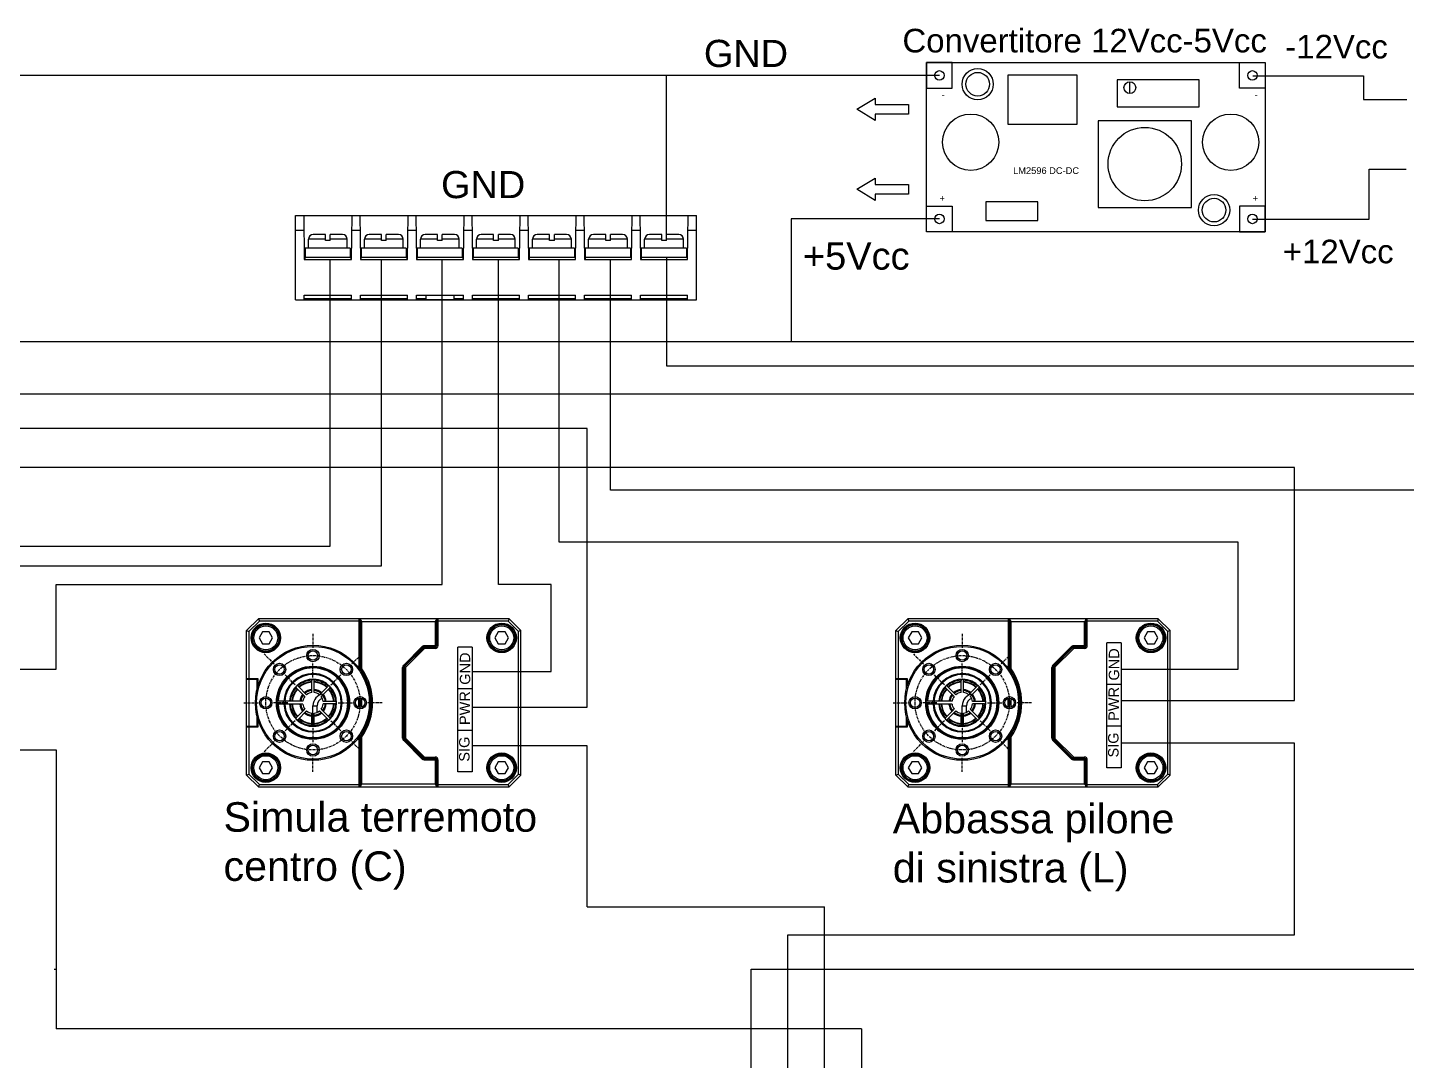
# Model space of a CAD drawing. Header units: millimetres. Extents: x 2530 to 3205, y 1639 to 2211.
# Drawn here: x 2805.1 to 3038.9, y 1942.9 to 2117.9 of the extents above; entities that cross this region are included whole.
import ezdxf

# ---------------------------------------------------------------- set-up
doc = ezdxf.new("R2010")
doc.units = ezdxf.units.MM
doc.linetypes.add('CENTER', pattern=[0.6, 0.375, -0.075, 0.075, -0.075])
for name, color, linetype in [('02___PRT_ALL_AXES', 7, 'Continuous'), ('3_ALL_AXES', 7, 'Continuous'), ('7_ALL_FEATURES', 7, 'Continuous'), ('OBJ', 4, 'Continuous')]:
    doc.layers.add(name, color=color, linetype=linetype)
doc.layers.add('Incisione', color=7, linetype='Continuous', true_color=0x1710ff)
doc.styles.add('Annotative', font='arial.ttf')
doc.styles.get("Standard").update_dxf_attribs({"font": 'arial.ttf'})

msp = doc.modelspace()

# ---------------------------------------------------------------- linework, layer by layer
at = {"color": 5}
for p, q in [((2957.55, 2111.97), (2964.22, 2111.97)), ((2992.02, 2106.72), (2992.02, 2108.73))]:
    msp.add_line(p, q, dxfattribs=at)
for p, q in [((2959.72, 2109.81), (2542.74, 2109.81)), ((2913.44, 2082.03), (2913.44, 2109.81)), ((3012.85, 2109.71), (3031.66, 2109.71)), ((3031.66, 2109.71), (3031.66, 2105.73)), ((3031.66, 2105.73), (3038.98, 2105.73)), ((2913.44, 2078.98), (2913.44, 2060.6)), ((2850.54, 2071.78), (2918.54, 2071.78)), ((2913.44, 2060.6), (3172.05, 2060.6)), ((3010.39, 2009.19), (3010.39, 2030.72)), ((2988.12, 1992.47), (2988.12, 2013.61)), ((2990.53, 2013.61), (2988.12, 2013.61)), ((2990.53, 2013.61), (2990.53, 1992.47)), ((2878.08, 1991.75), (2878.08, 2012.89)), ((2880.49, 2012.89), (2878.08, 2012.89)), ((2880.49, 2012.89), (2880.49, 1991.75)), ((2990.53, 2009.19), (3010.39, 2009.19)), ((2990.53, 2006.56), (2988.12, 2006.56)), ((2880.49, 2005.85), (2878.08, 2005.85)), ((2990.53, 1999.51), (2988.12, 1999.51)), ((2880.49, 1998.8), (2878.08, 1998.8)), ((2990.53, 1992.47), (2988.12, 1992.47)), ((2880.49, 1991.75), (2878.08, 1991.75))]:
    msp.add_line(p, q)
at = {"color": 1}
for p, q in [((3032.63, 2085.46), (3032.63, 2093.89)), ((3032.63, 2093.89), (3038.86, 2093.89)), ((2959.72, 2085.47), (2934.58, 2085.47)), ((2934.58, 2085.47), (2934.58, 2064.71)), ((3012.81, 2085.46), (3032.63, 2085.46)), ((2764.21, 2064.71), (3168.01, 2064.71)), ((3112.21, 2055.78), (2754.71, 2055.78)), ((2900.03, 2049.94), (2736.51, 2049.94)), ((2900.03, 2002.71), (2900.03, 2049.94)), ((3019.93, 2043.33), (2745.21, 2043.33)), ((3019.93, 2003.85), (3019.93, 2043.33)), ((2990.53, 2003.85), (3019.93, 2003.85)), ((2880.49, 2002.71), (2900.03, 2002.71))]:
    msp.add_line(p, q, dxfattribs=at)
at = {"color": 7}
for p, q in [((2850.54, 2071.78), (2850.54, 2086.08)), ((2850.54, 2086.08), (2918.54, 2086.08)), ((2851.94, 2086.08), (2852.04, 2078.58)), ((2860.04, 2078.58), (2860.14, 2086.08)), ((2861.44, 2086.08), (2861.54, 2078.58)), ((2869.54, 2078.58), (2869.64, 2086.08)), ((2870.94, 2086.08), (2871.04, 2078.58)), ((2879.04, 2078.58), (2879.14, 2086.08)), ((2880.44, 2086.08), (2880.54, 2078.58)), ((2888.54, 2078.58), (2888.64, 2086.08)), ((2889.94, 2086.08), (2890.04, 2078.58)), ((2898.04, 2078.58), (2898.14, 2086.08)), ((2899.44, 2086.08), (2899.54, 2078.58)), ((2907.54, 2078.58), (2907.64, 2086.08)), ((2908.94, 2086.08), (2909.04, 2078.58)), ((2917.04, 2078.58), (2917.14, 2086.08)), ((2918.54, 2071.78), (2918.54, 2086.08)), ((2850.54, 2083.58), (2851.97, 2083.58)), ((2860.1, 2083.58), (2861.47, 2083.58)), ((2869.6, 2083.58), (2870.97, 2083.58)), ((2879.1, 2083.58), (2880.47, 2083.58)), ((2888.6, 2083.58), (2889.97, 2083.58)), ((2898.1, 2083.58), (2899.47, 2083.58)), ((2907.6, 2083.58), (2908.97, 2083.58)), ((2917.1, 2083.58), (2918.54, 2083.58)), ((2852.75, 2080.53), (2852.75, 2082.03)), ((2855.64, 2082.03), (2852.75, 2082.03)), ((2855.64, 2082.83), (2853.55, 2082.83)), ((2855.64, 2081.83), (2855.64, 2082.83)), ((2856.44, 2081.83), (2855.64, 2081.83)), ((2856.44, 2081.83), (2856.44, 2082.83)), ((2858.52, 2082.83), (2856.44, 2082.83)), ((2859.32, 2082.03), (2856.44, 2082.03)), ((2859.32, 2080.53), (2859.32, 2082.03)), ((2862.25, 2080.53), (2862.25, 2082.03)), ((2865.14, 2082.03), (2862.25, 2082.03)), ((2865.14, 2082.83), (2863.05, 2082.83)), ((2865.14, 2081.83), (2865.14, 2082.83)), ((2865.94, 2081.83), (2865.14, 2081.83)), ((2865.94, 2081.83), (2865.94, 2082.83)), ((2868.02, 2082.83), (2865.94, 2082.83)), ((2868.82, 2082.03), (2865.94, 2082.03)), ((2868.82, 2080.53), (2868.82, 2082.03)), ((2871.75, 2080.53), (2871.75, 2082.03)), ((2874.64, 2082.03), (2871.75, 2082.03)), ((2874.64, 2082.83), (2872.55, 2082.83)), ((2874.64, 2081.83), (2874.64, 2082.83)), ((2875.44, 2081.83), (2874.64, 2081.83)), ((2875.44, 2081.83), (2875.44, 2082.83)), ((2877.52, 2082.83), (2875.44, 2082.83)), ((2878.32, 2082.03), (2875.44, 2082.03)), ((2878.32, 2080.53), (2878.32, 2082.03)), ((2881.25, 2080.53), (2881.25, 2082.03)), ((2884.14, 2082.03), (2881.25, 2082.03)), ((2884.14, 2082.83), (2882.05, 2082.83)), ((2884.14, 2081.83), (2884.14, 2082.83)), ((2884.94, 2081.83), (2884.14, 2081.83)), ((2884.94, 2081.83), (2884.94, 2082.83)), ((2887.02, 2082.83), (2884.94, 2082.83)), ((2887.82, 2082.03), (2884.94, 2082.03)), ((2887.82, 2080.53), (2887.82, 2082.03)), ((2890.75, 2080.53), (2890.75, 2082.03)), ((2893.64, 2082.03), (2890.75, 2082.03)), ((2893.64, 2082.83), (2891.55, 2082.83)), ((2893.64, 2081.83), (2893.64, 2082.83)), ((2894.44, 2081.83), (2893.64, 2081.83)), ((2896.52, 2082.83), (2894.44, 2082.83)), ((2894.44, 2081.83), (2894.44, 2082.83)), ((2897.32, 2082.03), (2894.44, 2082.03)), ((2897.32, 2080.53), (2897.32, 2082.03)), ((2903.14, 2082.03), (2900.25, 2082.03)), ((2900.25, 2080.53), (2900.25, 2082.03)), ((2903.14, 2082.83), (2901.05, 2082.83)), ((2903.14, 2081.83), (2903.14, 2082.83)), ((2903.94, 2081.83), (2903.14, 2081.83)), ((2906.02, 2082.83), (2903.94, 2082.83)), ((2903.94, 2081.83), (2903.94, 2082.83)), ((2906.82, 2082.03), (2903.94, 2082.03)), ((2906.82, 2080.53), (2906.82, 2082.03)), ((2912.64, 2082.03), (2909.75, 2082.03)), ((2909.75, 2080.53), (2909.75, 2082.03)), ((2912.64, 2082.83), (2910.55, 2082.83)), ((2912.64, 2081.83), (2912.64, 2082.83)), ((2913.44, 2081.83), (2912.64, 2081.83)), ((2915.52, 2082.83), (2913.44, 2082.83)), ((2913.44, 2081.83), (2913.44, 2082.83)), ((2916.32, 2082.03), (2913.44, 2082.03)), ((2916.32, 2080.53), (2916.32, 2082.03)), ((2852.04, 2078.58), (2860.04, 2078.58)), ((2852.14, 2078.98), (2852.14, 2078.58)), ((2852.14, 2078.98), (2859.94, 2078.98)), ((2852.17, 2080.53), (2852.17, 2078.98)), ((2859.83, 2080.53), (2852.17, 2080.53)), ((2856.44, 2030.04), (2856.44, 2078.58)), ((2859.83, 2080.53), (2859.83, 2078.98)), ((2859.94, 2078.98), (2859.94, 2078.58)), ((2861.54, 2078.58), (2869.54, 2078.58)), ((2861.64, 2078.98), (2861.64, 2078.58)), ((2861.64, 2078.98), (2869.44, 2078.98)), ((2861.67, 2080.53), (2861.67, 2078.98)), ((2869.33, 2080.53), (2861.67, 2080.53)), ((2865.14, 2026.71), (2865.14, 2078.58)), ((2869.33, 2080.53), (2869.33, 2078.98)), ((2869.44, 2078.98), (2869.44, 2078.58)), ((2871.04, 2078.58), (2879.04, 2078.58)), ((2871.14, 2078.98), (2871.14, 2078.58)), ((2871.14, 2078.98), (2878.94, 2078.98)), ((2871.17, 2080.53), (2871.17, 2078.98)), ((2878.83, 2080.53), (2871.17, 2080.53)), ((2875.44, 2023.51), (2875.44, 2078.58)), ((2878.83, 2080.53), (2878.83, 2078.98)), ((2878.94, 2078.98), (2878.94, 2078.58)), ((2880.54, 2078.58), (2888.54, 2078.58)), ((2880.64, 2078.98), (2880.64, 2078.58)), ((2880.64, 2078.98), (2888.44, 2078.98)), ((2880.67, 2080.53), (2880.67, 2078.98)), ((2888.33, 2080.53), (2880.67, 2080.53)), ((2884.94, 2023.51), (2884.94, 2078.58)), ((2888.33, 2080.53), (2888.33, 2078.98)), ((2888.44, 2078.98), (2888.44, 2078.58)), ((2890.04, 2078.58), (2898.04, 2078.58)), ((2890.14, 2078.98), (2897.94, 2078.98)), ((2890.14, 2078.98), (2890.14, 2078.58)), ((2897.83, 2080.53), (2890.17, 2080.53)), ((2890.17, 2080.53), (2890.17, 2078.98)), ((2895.27, 2030.72), (2895.27, 2078.58)), ((2897.83, 2080.53), (2897.83, 2078.98)), ((2897.94, 2078.98), (2897.94, 2078.58)), ((2899.54, 2078.58), (2907.54, 2078.58)), ((2899.64, 2078.98), (2907.44, 2078.98)), ((2899.64, 2078.98), (2899.64, 2078.58)), ((2907.33, 2080.53), (2899.67, 2080.53)), ((2899.67, 2080.53), (2899.67, 2078.98)), ((2903.94, 2039.51), (2903.94, 2078.58)), ((2907.33, 2080.53), (2907.33, 2078.98)), ((2907.44, 2078.98), (2907.44, 2078.58)), ((2909.04, 2078.58), (2917.04, 2078.58)), ((2909.14, 2078.98), (2916.94, 2078.98)), ((2909.14, 2078.98), (2909.14, 2078.58)), ((2916.83, 2080.53), (2909.17, 2080.53)), ((2909.17, 2080.53), (2909.17, 2078.98)), ((2916.83, 2080.53), (2916.83, 2078.98)), ((2916.94, 2078.98), (2916.94, 2078.58)), ((2852.04, 2071.78), (2852.04, 2072.58)), ((2852.04, 2072.58), (2860.04, 2072.58)), ((2852.04, 2071.98), (2860.04, 2071.98)), ((2860.04, 2071.78), (2860.04, 2072.58)), ((2861.54, 2071.78), (2861.54, 2072.58)), ((2861.54, 2072.58), (2869.54, 2072.58)), ((2861.54, 2071.98), (2869.54, 2071.98)), ((2869.54, 2071.78), (2869.54, 2072.58)), ((2871.04, 2071.78), (2871.04, 2072.58)), ((2871.04, 2072.58), (2879.04, 2072.58)), ((2871.04, 2071.98), (2872.64, 2071.98)), ((2872.64, 2072.58), (2872.64, 2071.8)), ((2872.64, 2071.8), (2877.44, 2071.8)), ((2877.44, 2071.8), (2877.44, 2072.58)), ((2877.44, 2071.98), (2879.04, 2071.98)), ((2879.04, 2071.78), (2879.04, 2072.58)), ((2880.54, 2071.78), (2880.54, 2072.58)), ((2880.54, 2072.58), (2888.54, 2072.58)), ((2880.54, 2071.98), (2888.54, 2071.98)), ((2888.54, 2071.78), (2888.54, 2072.58)), ((2890.04, 2072.58), (2898.04, 2072.58)), ((2890.04, 2071.78), (2890.04, 2072.58)), ((2890.04, 2071.98), (2898.04, 2071.98)), ((2898.04, 2071.78), (2898.04, 2072.58)), ((2899.54, 2072.58), (2907.54, 2072.58)), ((2899.54, 2071.78), (2899.54, 2072.58)), ((2899.54, 2071.98), (2907.54, 2071.98)), ((2907.54, 2071.78), (2907.54, 2072.58)), ((2909.04, 2072.58), (2917.04, 2072.58)), ((2909.04, 2071.78), (2909.04, 2072.58)), ((2909.04, 2071.98), (2917.04, 2071.98)), ((2917.04, 2071.78), (2917.04, 2072.58)), ((3119.98, 2039.51), (2903.94, 2039.51)), ((2619.9, 2030.04), (2856.44, 2030.04)), ((3010.39, 2030.72), (2895.27, 2030.72)), ((2710, 2026.71), (2865.14, 2026.71)), ((2809.95, 2009.18), (2809.95, 2023.51)), ((2809.95, 2023.51), (2875.44, 2023.51)), ((2893.92, 2023.51), (2884.94, 2023.51)), ((2893.92, 2008.78), (2893.92, 2023.51)), ((2788.64, 2009.18), (2809.95, 2009.18)), ((2880.49, 2008.78), (2893.92, 2008.78))]:
    msp.add_line(p, q, dxfattribs=at)
at = {"color": 201}
for p, q in [((2788.64, 1995.47), (2809.95, 1995.47)), ((2809.95, 1995.47), (2809.95, 1948.21)), ((2946.5, 1948.21), (2809.95, 1948.21)), ((2946.5, 1948.21), (2946.5, 1901.02))]:
    msp.add_line(p, q, dxfattribs=at)
at = {"color": 6}
for p, q in [((2900.03, 1996.18), (2880.49, 1996.18)), ((2900.03, 1968.87), (2900.03, 1996.18)), ((2900.03, 1968.87), (2940.27, 1968.87)), ((2940.27, 1901.02), (2940.27, 1968.87))]:
    msp.add_line(p, q, dxfattribs=at)
at = {"color": 140}
for p, q in [((3019.93, 1996.62), (2990.53, 1996.62)), ((3019.93, 1964.13), (3019.93, 1996.62)), ((2934.04, 1901.02), (2934.04, 1964.13)), ((2934.04, 1964.13), (3019.93, 1964.13))]:
    msp.add_line(p, q, dxfattribs=at)
at = {"color": 35}
for p, q in [((2809.63, 1958.32), (2809.95, 1958.32)), ((2927.82, 1900.71), (2927.82, 1958.32)), ((2927.82, 1958.32), (3112.21, 1958.32))]:
    msp.add_line(p, q, dxfattribs=at)
at = {"color": 5}
for points in [[(3014.97, 2111.97), (3014.97, 2083.3), (2957.55, 2083.3), (2957.55, 2111.97)], [(2961.88, 2107.64), (2961.88, 2111.97), (2957.55, 2111.97), (2957.55, 2107.64)], [(3010.63, 2107.64), (3010.63, 2111.97), (3014.97, 2111.97), (3014.97, 2107.64)], [(2983.09, 2101.52), (2983.09, 2109.84), (2971.32, 2109.84), (2971.32, 2101.52)], [(3003.78, 2104.46), (3003.78, 2109.03), (2989.88, 2109.03), (2989.88, 2104.46)], [(3002.46, 2087.42), (3002.46, 2102.13), (2986.64, 2102.13), (2986.64, 2087.42)], [(2976.44, 2085.23), (2976.44, 2088.37), (2967.61, 2088.37), (2967.61, 2085.23)], [(2961.88, 2087.63), (2961.88, 2083.3), (2957.55, 2083.3), (2957.55, 2087.63)], [(3010.63, 2087.63), (3010.63, 2083.3), (3014.97, 2083.3), (3014.97, 2087.63)]]:
    msp.add_lwpolyline(points, close=True, dxfattribs=at)
for centre, radius in [((2959.72, 2109.81), 0.8), ((2966.22, 2108.31), 2.65), ((2966.22, 2108.31), 2), ((3012.8, 2109.81), 0.8), ((2992.02, 2107.73), 1), ((2965.04, 2098.48), 4.77), ((3009.13, 2098.48), 4.77), ((2994.55, 2094.78), 6.22), ((3006.3, 2086.97), 2.65), ((3006.3, 2086.97), 2), ((2959.72, 2085.47), 0.8), ((3012.8, 2085.47), 0.8)]:
    msp.add_circle(centre, radius, dxfattribs=at)
at = {"color": 7}
for centre, start, end in [((2853.55, 2082.03), 90, 180), ((2858.52, 2082.03), 0, 90), ((2863.05, 2082.03), 90, 180), ((2868.02, 2082.03), 0, 90), ((2872.55, 2082.03), 90, 180), ((2877.52, 2082.03), 0, 90), ((2882.05, 2082.03), 90, 180), ((2887.02, 2082.03), 0, 90), ((2891.55, 2082.03), 90, 180), ((2896.52, 2082.03), 0, 90), ((2901.05, 2082.03), 90, 180), ((2906.02, 2082.03), 0, 90), ((2910.55, 2082.03), 90, 180), ((2915.52, 2082.03), 0, 90)]:
    msp.add_arc(centre, 0.8, start, end, dxfattribs=at)
at = {"layer": '02___PRT_ALL_AXES', "color": 7, "linetype": 'CENTER'}
for p, q in [((2853.51, 2015.18), (2853.51, 2012.77)), ((2963.6, 2015.18), (2963.6, 2012.77)), ((2845.23, 2011.75), (2846.93, 2010.04)), ((2861.79, 2011.75), (2860.09, 2010.04)), ((2955.32, 2011.75), (2957.03, 2010.04)), ((2971.89, 2011.75), (2970.18, 2010.04)), ((2853.51, 2007.75), (2853.51, 2010.17)), ((2963.6, 2007.75), (2963.6, 2010.17)), ((2850.48, 2006.5), (2848.77, 2008.21)), ((2856.54, 2006.5), (2858.25, 2008.21)), ((2960.57, 2006.5), (2958.87, 2008.21)), ((2966.63, 2006.5), (2968.34, 2008.21)), ((2841.8, 2003.47), (2844.21, 2003.47)), ((2849.22, 2003.47), (2846.81, 2003.47)), ((2857.8, 2003.47), (2860.21, 2003.47)), ((2865.22, 2003.47), (2862.81, 2003.47)), ((2951.89, 2003.47), (2954.3, 2003.47)), ((2959.32, 2003.47), (2956.9, 2003.47)), ((2967.89, 2003.47), (2970.3, 2003.47)), ((2975.32, 2003.47), (2972.9, 2003.47)), ((2850.48, 2000.44), (2848.77, 1998.73)), ((2853.51, 1999.18), (2853.51, 1996.77)), ((2856.54, 2000.44), (2858.25, 1998.73)), ((2960.57, 2000.44), (2958.87, 1998.73)), ((2963.6, 1999.18), (2963.6, 1996.77)), ((2966.63, 2000.44), (2968.34, 1998.73)), ((2845.23, 1995.19), (2846.93, 1996.89)), ((2861.79, 1995.19), (2860.09, 1996.89)), ((2955.32, 1995.19), (2957.03, 1996.89)), ((2971.89, 1995.19), (2970.18, 1996.89)), ((2853.51, 1991.75), (2853.51, 1994.17)), ((2963.6, 1991.75), (2963.6, 1994.17))]:
    msp.add_line(p, q, dxfattribs=at)
for centre in [(2853.51, 2003.47), (2963.6, 2003.47)]:
    msp.add_circle(centre, 8, dxfattribs=at)
at = {"layer": '02___PRT_ALL_AXES', "color": 7, "linetype": 'Continuous'}
for centre, radius in [((2853.51, 2011.47), 1.05), ((2853.51, 2011.47), 0.8), ((2963.6, 2011.47), 1.05), ((2963.6, 2011.47), 0.8), ((2847.85, 2009.12), 1.05), ((2847.85, 2009.12), 0.8), ((2859.17, 2009.12), 1.05), ((2859.17, 2009.12), 0.8), ((2957.95, 2009.12), 1.05), ((2957.95, 2009.12), 0.8), ((2969.26, 2009.12), 1.05), ((2969.26, 2009.12), 0.8), ((2845.51, 2003.47), 1.05), ((2845.51, 2003.47), 0.8), ((2861.51, 2003.47), 1.05), ((2861.51, 2003.47), 0.8), ((2955.6, 2003.47), 1.05), ((2955.6, 2003.47), 0.8), ((2971.6, 2003.47), 1.05), ((2971.6, 2003.47), 0.8), ((2847.85, 1997.81), 1.05), ((2847.85, 1997.81), 0.8), ((2859.17, 1997.81), 1.05), ((2859.17, 1997.81), 0.8), ((2957.95, 1997.81), 1.05), ((2957.95, 1997.81), 0.8), ((2969.26, 1997.81), 1.05), ((2969.26, 1997.81), 0.8), ((2853.51, 1995.47), 1.05), ((2853.51, 1995.47), 0.8), ((2963.6, 1995.47), 1.05), ((2963.6, 1995.47), 0.8)]:
    msp.add_circle(centre, radius, dxfattribs=at)
for centre, start, end in [((2861.76, 2015.72), 95.7443, 99.6042), ((2874.26, 2015.72), 80.6006, 84.2557), ((2971.85, 2015.72), 95.7443, 99.6042), ((2984.35, 2015.72), 80.6006, 84.2557), ((2861.76, 1991.22), 260.6006, 264.2557), ((2874.26, 1991.22), 275.7443, 279.6042), ((2971.85, 1991.22), 260.6006, 264.2557), ((2984.35, 1991.22), 275.7443, 279.6042)]:
    msp.add_arc(centre, 1.5, start, end, dxfattribs=at)
at = {"layer": '3_ALL_AXES', "color": 7, "linetype": 'Continuous'}
for centre, start, end in [((2860.46, 2013.97), 39.912, 45.5565), ((2970.55, 2013.97), 39.912, 45.5565), ((2860.46, 2013.97), 318.468, 320.088), ((2970.55, 2013.97), 318.468, 320.088)]:
    msp.add_arc(centre, 1.5, start, end, dxfattribs=at)
at = {"layer": '3_ALL_AXES', "color": 9, "linetype": 'Continuous'}
for centre in [(2860.46, 2013.97), (2970.55, 2013.97)]:
    msp.add_arc(centre, 1.14, 337.4828, 22.5172, dxfattribs=at)
at = {"layer": '7_ALL_FEATURES', "color": 7, "linetype": 'Continuous'}
for p, q in [((2844.26, 2017.72), (2842.26, 2015.72)), ((2842.26, 2015.72), (2842.66, 2015.55)), ((2842.26, 1991.22), (2842.26, 2015.72)), ((2844.43, 2017.32), (2842.66, 2015.55)), ((2842.66, 2015.55), (2842.66, 2007.59)), ((2844.26, 2017.72), (2844.43, 2017.32)), ((2886.76, 2017.72), (2844.26, 2017.72)), ((2844.93, 2015.47), (2844.36, 2014.47)), ((2861.31, 2017.32), (2844.43, 2017.32)), ((2846.09, 2015.47), (2844.93, 2015.47)), ((2846.67, 2014.47), (2846.09, 2015.47)), ((2861.31, 2017.72), (2861.31, 2009.32)), ((2861.51, 2017.52), (2861.31, 2017.72)), ((2861.51, 2017.23), (2861.31, 2017.32)), ((2861.61, 2017.62), (2861.41, 2017.62)), ((2861.51, 2009.04), (2861.51, 2017.52)), ((2861.61, 2016.67), (2861.51, 2016.67)), ((2861.51, 2015.57), (2861.61, 2015.47)), ((2861.61, 2009.22), (2861.61, 2017.72)), ((2861.61, 2017.42), (2861.81, 2017.22)), ((2861.81, 2009.22), (2861.81, 2017.22)), ((2874.21, 2017.22), (2861.81, 2017.22)), ((2874.21, 2017.22), (2874.41, 2017.42)), ((2874.21, 2017.22), (2874.21, 2013.17)), ((2874.41, 2017.72), (2874.41, 2013.17)), ((2874.61, 2017.62), (2874.41, 2017.62)), ((2874.41, 2016.67), (2874.51, 2016.67)), ((2874.41, 2015.47), (2874.51, 2015.57)), ((2874.51, 2017.52), (2874.71, 2017.72)), ((2874.51, 2013.17), (2874.51, 2017.52)), ((2874.51, 2017.23), (2874.71, 2017.32)), ((2874.71, 2013.17), (2874.71, 2017.72)), ((2886.6, 2017.32), (2874.71, 2017.32)), ((2884.93, 2015.47), (2884.36, 2014.47)), ((2886.09, 2015.47), (2884.93, 2015.47)), ((2886.67, 2014.47), (2886.09, 2015.47)), ((2886.76, 2017.72), (2886.6, 2017.32)), ((2888.36, 2015.55), (2886.6, 2017.32)), ((2888.76, 2015.72), (2886.76, 2017.72)), ((2888.76, 2015.72), (2888.36, 2015.55)), ((2888.36, 1991.38), (2888.36, 2015.55)), ((2888.76, 1991.22), (2888.76, 2015.72)), ((2954.35, 2017.72), (2952.35, 2015.72)), ((2952.35, 2015.72), (2952.75, 2015.55)), ((2952.35, 1991.22), (2952.35, 2015.72)), ((2954.52, 2017.32), (2952.75, 2015.55)), ((2952.75, 2015.55), (2952.75, 2007.59)), ((2954.35, 2017.72), (2954.52, 2017.32)), ((2996.85, 2017.72), (2954.35, 2017.72)), ((2955.03, 2015.47), (2954.45, 2014.47)), ((2971.4, 2017.32), (2954.52, 2017.32)), ((2956.18, 2015.47), (2955.03, 2015.47)), ((2956.76, 2014.47), (2956.18, 2015.47)), ((2971.4, 2017.72), (2971.4, 2009.32)), ((2971.6, 2017.52), (2971.4, 2017.72)), ((2971.6, 2017.23), (2971.4, 2017.32)), ((2971.7, 2017.62), (2971.5, 2017.62)), ((2971.6, 2009.04), (2971.6, 2017.52)), ((2971.7, 2016.67), (2971.6, 2016.67)), ((2971.6, 2015.57), (2971.7, 2015.47)), ((2971.7, 2009.22), (2971.7, 2017.72)), ((2971.7, 2017.42), (2971.9, 2017.22)), ((2971.9, 2009.22), (2971.9, 2017.22)), ((2984.3, 2017.22), (2971.9, 2017.22)), ((2984.3, 2017.22), (2984.5, 2017.42)), ((2984.3, 2017.22), (2984.3, 2013.17)), ((2984.5, 2017.72), (2984.5, 2013.17)), ((2984.7, 2017.62), (2984.5, 2017.62)), ((2984.5, 2016.67), (2984.6, 2016.67)), ((2984.5, 2015.47), (2984.6, 2015.57)), ((2984.6, 2017.52), (2984.8, 2017.72)), ((2984.6, 2013.17), (2984.6, 2017.52)), ((2984.6, 2017.23), (2984.8, 2017.32)), ((2984.8, 2013.17), (2984.8, 2017.72)), ((2996.69, 2017.32), (2984.8, 2017.32)), ((2995.03, 2015.47), (2994.45, 2014.47)), ((2996.18, 2015.47), (2995.03, 2015.47)), ((2996.76, 2014.47), (2996.18, 2015.47)), ((2996.85, 2017.72), (2996.69, 2017.32)), ((2998.45, 2015.55), (2996.69, 2017.32)), ((2998.85, 2015.72), (2996.85, 2017.72)), ((2998.85, 2015.72), (2998.45, 2015.55)), ((2998.45, 1991.38), (2998.45, 2015.55)), ((2998.85, 1991.22), (2998.85, 2015.72)), ((2844.36, 2014.47), (2844.93, 2013.47)), ((2844.93, 2013.47), (2846.09, 2013.47)), ((2846.09, 2013.47), (2846.67, 2014.47)), ((2872.44, 2013.17), (2874.21, 2013.17)), ((2874.41, 2013.17), (2874.21, 2012.97)), ((2874.21, 2013.17), (2874.31, 2013.07)), ((2884.36, 2014.47), (2884.93, 2013.47)), ((2884.93, 2013.47), (2886.09, 2013.47)), ((2886.09, 2013.47), (2886.67, 2014.47)), ((2954.45, 2014.47), (2955.03, 2013.47)), ((2955.03, 2013.47), (2956.18, 2013.47)), ((2956.18, 2013.47), (2956.76, 2014.47)), ((2982.53, 2013.17), (2984.3, 2013.17)), ((2984.5, 2013.17), (2984.3, 2012.97)), ((2984.3, 2013.17), (2984.4, 2013.07)), ((2994.45, 2014.47), (2995.03, 2013.47)), ((2995.03, 2013.47), (2996.18, 2013.47)), ((2996.18, 2013.47), (2996.76, 2014.47)), ((2868.89, 2009.86), (2872.01, 2012.99)), ((2869.03, 2009.72), (2872.16, 2012.85)), ((2872.23, 2012.78), (2869.1, 2009.65)), ((2872.37, 2012.64), (2869.24, 2009.51)), ((2871.81, 2012.37), (2871.67, 2012.37)), ((2874.21, 2012.87), (2872.17, 2012.87)), ((2872.44, 2012.97), (2874.21, 2012.97)), ((2874.21, 2012.67), (2872.44, 2012.67)), ((2872.96, 2012.87), (2872.96, 2012.97)), ((2873.91, 2012.87), (2873.91, 2012.97)), ((2978.98, 2009.86), (2982.11, 2012.99)), ((2979.12, 2009.72), (2982.25, 2012.85)), ((2982.32, 2012.78), (2979.19, 2009.65)), ((2982.46, 2012.64), (2979.33, 2009.51)), ((2981.91, 2012.37), (2981.76, 2012.37)), ((2984.3, 2012.87), (2982.27, 2012.87)), ((2982.53, 2012.97), (2984.3, 2012.97)), ((2984.3, 2012.67), (2982.53, 2012.67)), ((2983.05, 2012.87), (2983.05, 2012.97)), ((2984, 2012.87), (2984, 2012.97)), ((2861.31, 2009.32), (2861.51, 2009.12)), ((2861.46, 2009.12), (2861.51, 2009.12)), ((2868.71, 1997.49), (2868.71, 2009.44)), ((2868.91, 1997.49), (2868.91, 2009.44)), ((2869.01, 2009.44), (2869.01, 1997.49)), ((2869.21, 2009.44), (2869.21, 1997.49)), ((2971.4, 2009.32), (2971.6, 2009.12)), ((2971.55, 2009.12), (2971.6, 2009.12)), ((2978.8, 1997.49), (2978.8, 2009.44)), ((2979, 1997.49), (2979, 2009.44)), ((2979.1, 2009.44), (2979.1, 1997.49)), ((2979.3, 2009.44), (2979.3, 1997.49)), ((2842.36, 2007.49), (2842.26, 2007.59)), ((2842.26, 2007.59), (2844.18, 2007.59)), ((2844.08, 2007.47), (2842.26, 2007.47)), ((2842.36, 2007.49), (2844.08, 2007.49)), ((2842.36, 2007.47), (2842.36, 2007.49)), ((2842.7, 2007.49), (2842.66, 2007.59)), ((2842.66, 2007.49), (2842.66, 1999.45)), ((2843.46, 2007.49), (2843.46, 2007.47)), ((2843.96, 2007.47), (2843.96, 2007.49)), ((2844.06, 2005.85), (2844.06, 2007.47)), ((2844.08, 2006.77), (2844.06, 2006.77)), ((2844.08, 2007.49), (2844.18, 2007.59)), ((2844.08, 2007.49), (2844.08, 2005.93)), ((2844.18, 2007.59), (2844.18, 2006.28)), ((2852.42, 2004.84), (2850.97, 2006.3)), ((2853.31, 2005.21), (2853.31, 2007.27)), ((2853.71, 2005.21), (2853.71, 2007.27)), ((2854.6, 2004.84), (2856.06, 2006.3)), ((2952.45, 2007.49), (2952.35, 2007.59)), ((2952.35, 2007.59), (2954.27, 2007.59)), ((2954.17, 2007.47), (2952.35, 2007.47)), ((2952.45, 2007.49), (2954.17, 2007.49)), ((2952.45, 2007.47), (2952.45, 2007.49)), ((2952.79, 2007.49), (2952.75, 2007.59)), ((2952.75, 2007.49), (2952.75, 1999.45)), ((2953.55, 2007.49), (2953.55, 2007.47)), ((2954.05, 2007.47), (2954.05, 2007.49)), ((2954.15, 2005.85), (2954.15, 2007.47)), ((2954.17, 2006.77), (2954.15, 2006.77)), ((2954.17, 2007.49), (2954.27, 2007.59)), ((2954.17, 2007.49), (2954.17, 2005.93)), ((2954.27, 2007.59), (2954.27, 2006.28)), ((2962.52, 2004.84), (2961.06, 2006.3)), ((2963.4, 2005.21), (2963.4, 2007.27)), ((2963.8, 2005.21), (2963.8, 2007.27)), ((2964.69, 2004.84), (2966.15, 2006.3)), ((2851.78, 2003.72), (2847.52, 2003.72)), ((2852.14, 2004.56), (2850.68, 2006.01)), ((2854.88, 2004.56), (2856.34, 2006.01)), ((2861.31, 2002.69), (2861.31, 2004.24)), ((2861.51, 2002.67), (2861.51, 2004.27)), ((2961.87, 2003.72), (2957.61, 2003.72)), ((2962.23, 2004.56), (2960.77, 2006.01)), ((2964.97, 2004.56), (2966.43, 2006.01)), ((2971.4, 2002.69), (2971.4, 2004.24)), ((2971.6, 2002.67), (2971.6, 2004.27)), ((2851.78, 2003.22), (2847.52, 2003.22)), ((2850.68, 2000.92), (2852.14, 2002.38)), ((2850.97, 2000.64), (2852.42, 2002.1)), ((2853.31, 1999.67), (2853.31, 2001.73)), ((2853.51, 1999.47), (2853.51, 2002.97)), ((2853.71, 1999.67), (2853.71, 2001.73)), ((2856.06, 2000.64), (2854.6, 2002.1)), ((2856.34, 2000.92), (2854.88, 2002.38)), ((2857.31, 2003.67), (2855.25, 2003.67)), ((2857.31, 2003.27), (2855.25, 2003.27)), ((2961.87, 2003.22), (2957.61, 2003.22)), ((2960.77, 2000.92), (2962.23, 2002.38)), ((2961.06, 2000.64), (2962.52, 2002.1)), ((2963.4, 1999.67), (2963.4, 2001.73)), ((2963.6, 1999.47), (2963.6, 2002.97)), ((2963.8, 1999.67), (2963.8, 2001.73)), ((2966.15, 2000.64), (2964.69, 2002.1)), ((2966.43, 2000.92), (2964.97, 2002.38)), ((2967.4, 2003.67), (2965.34, 2003.67)), ((2967.4, 2003.27), (2965.34, 2003.27)), ((2844.08, 1999.47), (2842.26, 1999.47)), ((2842.36, 1999.45), (2842.26, 1999.35)), ((2844.18, 1999.35), (2842.26, 1999.35)), ((2842.36, 1999.45), (2842.36, 1999.47)), ((2844.08, 1999.45), (2842.36, 1999.45)), ((2842.7, 1999.45), (2842.66, 1999.35)), ((2842.66, 1999.35), (2842.66, 1991.38)), ((2843.46, 1999.47), (2843.46, 1999.45)), ((2843.56, 1999.47), (2843.56, 1999.45)), ((2844.06, 1999.47), (2844.06, 2001.09)), ((2844.08, 2000.17), (2844.06, 2000.17)), ((2844.08, 2001.01), (2844.08, 1999.45)), ((2844.08, 1999.45), (2844.18, 1999.35)), ((2844.18, 2000.65), (2844.18, 1999.35)), ((2954.17, 1999.47), (2952.35, 1999.47)), ((2952.45, 1999.45), (2952.35, 1999.35)), ((2954.27, 1999.35), (2952.35, 1999.35)), ((2952.45, 1999.45), (2952.45, 1999.47)), ((2954.17, 1999.45), (2952.45, 1999.45)), ((2952.79, 1999.45), (2952.75, 1999.35)), ((2952.75, 1999.35), (2952.75, 1991.38)), ((2953.55, 1999.47), (2953.55, 1999.45)), ((2953.65, 1999.47), (2953.65, 1999.45)), ((2954.15, 1999.47), (2954.15, 2001.09)), ((2954.17, 2000.17), (2954.15, 2000.17)), ((2954.17, 2001.01), (2954.17, 1999.45)), ((2954.17, 1999.45), (2954.27, 1999.35)), ((2954.27, 2000.65), (2954.27, 1999.35)), ((2861.51, 1997.82), (2861.31, 1997.62)), ((2861.31, 1997.62), (2861.31, 1989.22)), ((2861.51, 1997.82), (2861.46, 1997.82)), ((2861.51, 1989.42), (2861.51, 1997.9)), ((2861.61, 1989.22), (2861.61, 1997.71)), ((2861.81, 1989.72), (2861.81, 1997.71)), ((2872.01, 1993.94), (2868.89, 1997.07)), ((2872.16, 1994.08), (2869.03, 1997.21)), ((2869.1, 1997.28), (2872.23, 1994.16)), ((2869.24, 1997.42), (2872.37, 1994.3)), ((2971.6, 1997.82), (2971.4, 1997.62)), ((2971.4, 1997.62), (2971.4, 1989.22)), ((2971.6, 1997.82), (2971.55, 1997.82)), ((2971.6, 1989.42), (2971.6, 1997.9)), ((2971.7, 1989.22), (2971.7, 1997.71)), ((2971.9, 1989.72), (2971.9, 1997.71)), ((2982.11, 1993.94), (2978.98, 1997.07)), ((2982.25, 1994.08), (2979.12, 1997.21)), ((2979.19, 1997.28), (2982.32, 1994.16)), ((2979.33, 1997.42), (2982.46, 1994.3)), ((2871.67, 1994.57), (2871.81, 1994.57)), ((2981.76, 1994.57), (2981.91, 1994.57)), ((2844.93, 1993.47), (2844.36, 1992.47)), ((2844.36, 1992.47), (2844.93, 1991.47)), ((2846.09, 1993.47), (2844.93, 1993.47)), ((2846.67, 1992.47), (2846.09, 1993.47)), ((2846.09, 1991.47), (2846.67, 1992.47)), ((2874.21, 1994.07), (2872.17, 1994.07)), ((2872.44, 1994.27), (2874.21, 1994.27)), ((2874.21, 1993.97), (2872.44, 1993.97)), ((2874.21, 1993.77), (2872.44, 1993.77)), ((2872.96, 1993.97), (2872.96, 1994.07)), ((2873.91, 1993.97), (2873.91, 1994.07)), ((2874.21, 1993.97), (2874.41, 1993.77)), ((2874.21, 1993.77), (2874.31, 1993.87)), ((2874.21, 1993.77), (2874.21, 1989.72)), ((2874.41, 1993.77), (2874.41, 1989.22)), ((2874.51, 1989.42), (2874.51, 1993.77)), ((2874.71, 1989.22), (2874.71, 1993.77)), ((2884.93, 1993.47), (2884.36, 1992.47)), ((2884.36, 1992.47), (2884.93, 1991.47)), ((2886.09, 1993.47), (2884.93, 1993.47)), ((2886.67, 1992.47), (2886.09, 1993.47)), ((2886.09, 1991.47), (2886.67, 1992.47)), ((2955.03, 1993.47), (2954.45, 1992.47)), ((2954.45, 1992.47), (2955.03, 1991.47)), ((2956.18, 1993.47), (2955.03, 1993.47)), ((2956.76, 1992.47), (2956.18, 1993.47)), ((2956.18, 1991.47), (2956.76, 1992.47)), ((2984.3, 1994.07), (2982.27, 1994.07)), ((2982.53, 1994.27), (2984.3, 1994.27)), ((2984.3, 1993.97), (2982.53, 1993.97)), ((2984.3, 1993.77), (2982.53, 1993.77)), ((2983.05, 1993.97), (2983.05, 1994.07)), ((2984, 1993.97), (2984, 1994.07)), ((2984.3, 1993.97), (2984.5, 1993.77)), ((2984.3, 1993.77), (2984.4, 1993.87)), ((2984.3, 1993.77), (2984.3, 1989.72)), ((2984.5, 1993.77), (2984.5, 1989.22)), ((2984.6, 1989.42), (2984.6, 1993.77)), ((2984.8, 1989.22), (2984.8, 1993.77)), ((2995.03, 1993.47), (2994.45, 1992.47)), ((2994.45, 1992.47), (2995.03, 1991.47)), ((2996.18, 1993.47), (2995.03, 1993.47)), ((2996.76, 1992.47), (2996.18, 1993.47)), ((2996.18, 1991.47), (2996.76, 1992.47)), ((2842.26, 1991.22), (2842.66, 1991.38)), ((2842.26, 1991.22), (2844.26, 1989.22)), ((2842.66, 1991.38), (2844.43, 1989.62)), ((2844.93, 1991.47), (2846.09, 1991.47)), ((2861.51, 1989.7), (2861.31, 1989.62)), ((2861.61, 1991.47), (2861.51, 1991.37)), ((2861.61, 1990.27), (2861.51, 1990.27)), ((2861.81, 1989.72), (2861.61, 1989.52)), ((2861.81, 1989.72), (2874.21, 1989.72)), ((2874.41, 1989.52), (2874.21, 1989.72)), ((2874.51, 1991.37), (2874.41, 1991.47)), ((2874.41, 1990.27), (2874.51, 1990.27)), ((2874.71, 1989.62), (2874.51, 1989.7)), ((2884.93, 1991.47), (2886.09, 1991.47)), ((2886.6, 1989.62), (2888.36, 1991.38)), ((2886.76, 1989.22), (2888.76, 1991.22)), ((2888.76, 1991.22), (2888.36, 1991.38)), ((2952.35, 1991.22), (2952.75, 1991.38)), ((2952.35, 1991.22), (2954.35, 1989.22)), ((2952.75, 1991.38), (2954.52, 1989.62)), ((2955.03, 1991.47), (2956.18, 1991.47)), ((2971.6, 1989.7), (2971.4, 1989.62)), ((2971.7, 1991.47), (2971.6, 1991.37)), ((2971.7, 1990.27), (2971.6, 1990.27)), ((2971.9, 1989.72), (2971.7, 1989.52)), ((2971.9, 1989.72), (2984.3, 1989.72)), ((2984.5, 1989.52), (2984.3, 1989.72)), ((2984.6, 1991.37), (2984.5, 1991.47)), ((2984.5, 1990.27), (2984.6, 1990.27)), ((2984.8, 1989.62), (2984.6, 1989.7)), ((2995.03, 1991.47), (2996.18, 1991.47)), ((2996.69, 1989.62), (2998.45, 1991.38)), ((2996.85, 1989.22), (2998.85, 1991.22)), ((2998.85, 1991.22), (2998.45, 1991.38)), ((2844.26, 1989.22), (2844.43, 1989.62)), ((2844.26, 1989.22), (2886.76, 1989.22)), ((2844.43, 1989.62), (2861.31, 1989.62)), ((2861.51, 1989.42), (2861.31, 1989.22)), ((2861.41, 1989.32), (2861.61, 1989.32)), ((2874.41, 1989.32), (2874.61, 1989.32)), ((2874.51, 1989.42), (2874.71, 1989.22)), ((2874.71, 1989.62), (2886.6, 1989.62)), ((2886.76, 1989.22), (2886.6, 1989.62)), ((2954.35, 1989.22), (2954.52, 1989.62)), ((2954.35, 1989.22), (2996.85, 1989.22)), ((2954.52, 1989.62), (2971.4, 1989.62)), ((2971.6, 1989.42), (2971.4, 1989.22)), ((2971.5, 1989.32), (2971.7, 1989.32)), ((2984.5, 1989.32), (2984.7, 1989.32)), ((2984.6, 1989.42), (2984.8, 1989.22)), ((2984.8, 1989.62), (2996.69, 1989.62)), ((2996.85, 1989.22), (2996.69, 1989.62))]:
    msp.add_line(p, q, dxfattribs=at)
at = {"layer": '7_ALL_FEATURES', "color": 9, "linetype": 'Continuous'}
for p, q in [((2872.44, 2013.17), (2872.44, 2012.97)), ((2874.71, 2013.17), (2874.51, 2013.17)), ((2982.53, 2013.17), (2982.53, 2012.97)), ((2984.8, 2013.17), (2984.6, 2013.17)), ((2872.01, 2012.99), (2872.16, 2012.85)), ((2872.37, 2012.64), (2872.23, 2012.78)), ((2872.44, 2012.67), (2872.44, 2012.87)), ((2874.21, 2012.67), (2874.21, 2012.87)), ((2982.11, 2012.99), (2982.25, 2012.85)), ((2982.46, 2012.64), (2982.32, 2012.78)), ((2982.53, 2012.67), (2982.53, 2012.87)), ((2984.3, 2012.67), (2984.3, 2012.87)), ((2861.61, 2009.22), (2861.81, 2009.22)), ((2861.65, 2009.11), (2861.81, 2009.22)), ((2861.81, 2008.58), (2861.81, 2008.85)), ((2868.71, 2009.44), (2868.91, 2009.44)), ((2868.89, 2009.86), (2869.03, 2009.72)), ((2869.21, 2009.44), (2869.01, 2009.44)), ((2869.24, 2009.51), (2869.1, 2009.65)), ((2971.7, 2009.22), (2971.9, 2009.22)), ((2971.74, 2009.11), (2971.9, 2009.22)), ((2971.9, 2008.58), (2971.9, 2008.85)), ((2978.8, 2009.44), (2979, 2009.44)), ((2978.98, 2009.86), (2979.12, 2009.72)), ((2979.3, 2009.44), (2979.1, 2009.44)), ((2979.33, 2009.51), (2979.19, 2009.65)), ((2861.81, 2002.73), (2861.81, 2004.21)), ((2971.9, 2002.73), (2971.9, 2004.21)), ((2853.51, 2002.97), (2854.21, 2002.97)), ((2854.21, 2001.86), (2854.21, 2002.97)), ((2963.6, 2002.97), (2964.3, 2002.97)), ((2964.3, 2001.86), (2964.3, 2002.97)), ((2861.61, 1997.71), (2861.81, 1997.71)), ((2861.65, 1997.83), (2861.81, 1997.71)), ((2861.81, 1998.08), (2861.81, 1998.35)), ((2868.71, 1997.49), (2868.91, 1997.49)), ((2868.89, 1997.07), (2869.03, 1997.21)), ((2869.21, 1997.49), (2869.01, 1997.49)), ((2869.24, 1997.42), (2869.1, 1997.28)), ((2971.7, 1997.71), (2971.9, 1997.71)), ((2971.74, 1997.83), (2971.9, 1997.71)), ((2971.9, 1998.08), (2971.9, 1998.35)), ((2978.8, 1997.49), (2979, 1997.49)), ((2978.98, 1997.07), (2979.12, 1997.21)), ((2979.3, 1997.49), (2979.1, 1997.49)), ((2979.33, 1997.42), (2979.19, 1997.28)), ((2872.01, 1993.94), (2872.16, 1994.08)), ((2872.37, 1994.3), (2872.23, 1994.16)), ((2872.44, 1994.27), (2872.44, 1994.07)), ((2872.44, 1993.77), (2872.44, 1993.97)), ((2874.21, 1994.27), (2874.21, 1994.07)), ((2874.71, 1993.77), (2874.51, 1993.77)), ((2982.11, 1993.94), (2982.25, 1994.08)), ((2982.46, 1994.3), (2982.32, 1994.16)), ((2982.53, 1994.27), (2982.53, 1994.07)), ((2982.53, 1993.77), (2982.53, 1993.97)), ((2984.3, 1994.27), (2984.3, 1994.07)), ((2984.8, 1993.77), (2984.6, 1993.77))]:
    msp.add_line(p, q, dxfattribs=at)
at = {"layer": '7_ALL_FEATURES', "color": 7, "linetype": 'Continuous'}
for centre, radius in [((2845.51, 2014.47), 2.5), ((2845.51, 2014.47), 2.4), ((2845.51, 2014.47), 2.25), ((2845.51, 2014.47), 2.03), ((2885.51, 2014.47), 2.5), ((2885.51, 2014.47), 2.4), ((2885.51, 2014.47), 2.25), ((2885.51, 2014.47), 2.03), ((2955.6, 2014.47), 2.5), ((2955.6, 2014.47), 2.4), ((2955.6, 2014.47), 2.25), ((2955.6, 2014.47), 2.03), ((2995.6, 2014.47), 2.5), ((2995.6, 2014.47), 2.4), ((2995.6, 2014.47), 2.25), ((2995.6, 2014.47), 2.03), ((2853.51, 2003.47), 9.75), ((2963.6, 2003.47), 9.75), ((2853.51, 2003.47), 9.55), ((2963.6, 2003.47), 9.55), ((2853.51, 2003.47), 6.2), ((2853.51, 2003.47), 6.1), ((2963.6, 2003.47), 6.2), ((2963.6, 2003.47), 6.1), ((2845.51, 1992.47), 2.5), ((2845.51, 1992.47), 2.4), ((2845.51, 1992.47), 2.25), ((2845.51, 1992.47), 2.03), ((2885.51, 1992.47), 2.5), ((2885.51, 1992.47), 2.4), ((2885.51, 1992.47), 2.25), ((2885.51, 1992.47), 2.03), ((2955.6, 1992.47), 2.5), ((2955.6, 1992.47), 2.4), ((2955.6, 1992.47), 2.25), ((2955.6, 1992.47), 2.03), ((2995.6, 1992.47), 2.5), ((2995.6, 1992.47), 2.4), ((2995.6, 1992.47), 2.25), ((2995.6, 1992.47), 2.03)]:
    msp.add_circle(centre, radius, dxfattribs=at)
for centre, radius, start, end in [((2861.81, 2013.17), 0.3, 180, 228.0921), ((2874.21, 2013.17), 0.5, 270, 0), ((2874.21, 2013.17), 0.3, 270, 0), ((2971.9, 2013.17), 0.3, 180, 228.0921), ((2984.3, 2013.17), 0.5, 270, 0), ((2984.3, 2013.17), 0.3, 270, 0), ((2872.44, 2012.57), 0.4, 112.3849, 135.0036), ((2872.44, 2012.57), 0.3, 90, 135), ((2872.44, 2012.57), 0.4, 89.9962, 112.3996), ((2872.44, 2012.57), 0.1, 90, 135), ((2982.53, 2012.57), 0.4, 112.3849, 135.0036), ((2982.53, 2012.57), 0.3, 90, 135), ((2982.53, 2012.57), 0.4, 89.9962, 112.3996), ((2982.53, 2012.57), 0.1, 90, 135), ((2853.51, 2003.47), 6, 182.388, 177.612), ((2853.51, 2003.47), 5.9, 182.4285, 177.5715), ((2853.51, 2003.47), 4.95, 182.895, 177.105), ((2861.81, 2009.22), 0.2, 180, 214.7364), ((2853.51, 2003.47), 9.9, 325.2636, 34.7364), ((2853.51, 2003.47), 10.1, 325.2636, 34.7364), ((2869.31, 2009.44), 0.6, 135, 180), ((2869.31, 2009.44), 0.4, 135, 180), ((2869.31, 2009.44), 0.3, 135, 180), ((2869.31, 2009.44), 0.1, 135, 180), ((2963.6, 2003.47), 6, 182.388, 177.612), ((2963.6, 2003.47), 5.9, 182.4285, 177.5715), ((2963.6, 2003.47), 4.95, 182.895, 177.105), ((2971.9, 2009.22), 0.2, 180, 214.7364), ((2963.6, 2003.47), 9.9, 325.2636, 34.7364), ((2963.6, 2003.47), 10.1, 325.2636, 34.7364), ((2979.4, 2009.44), 0.6, 135, 180), ((2979.4, 2009.44), 0.4, 135, 180), ((2979.4, 2009.44), 0.3, 135, 180), ((2979.4, 2009.44), 0.1, 135, 180), ((2853.51, 2003.47), 4.8, 182.9855, 177.0145), ((2853.51, 2003.47), 4, 183.5833, 176.4167), ((2850.82, 2006.15), 0.2, 45, 225), ((2853.51, 2003.47), 3.84, 92.9302, 132.0698), ((2853.51, 2007.27), 0.2, 0, 180), ((2853.51, 2003.47), 3.84, 47.9302, 87.0698), ((2856.2, 2006.15), 0.2, 315, 135), ((2963.6, 2003.47), 4.8, 182.9855, 177.0145), ((2963.6, 2003.47), 4, 183.5833, 176.4167), ((2960.92, 2006.15), 0.2, 45, 225), ((2963.6, 2003.47), 3.84, 92.9302, 132.0698), ((2963.6, 2007.27), 0.2, 0, 180), ((2963.6, 2003.47), 3.84, 47.9302, 87.0698), ((2966.29, 2006.15), 0.2, 315, 135), ((2853.51, 2003.47), 5.05, 177.1636, 182.8364), ((2853.51, 2003.47), 4.75, 176.981, 183.019), ((2853.51, 2003.47), 3.84, 137.9302, 176.2697), ((2853.51, 2003.47), 2.26, 140.0771, 173.649), ((2853.51, 2003.47), 2.1, 140.4581, 173.1715), ((2853.51, 2003.47), 1.75, 141.5624, 171.7868), ((2853.51, 2003.47), 2.26, 95.0771, 129.9229), ((2853.51, 2003.47), 2.1, 95.4581, 129.5419), ((2853.51, 2003.47), 1.75, 96.5624, 128.4376), ((2855.51, 2002.97), 2, 96.6319, 180), ((2853.51, 2003.47), 2.26, 50.0771, 84.9229), ((2853.51, 2003.47), 2.1, 50.4581, 84.5419), ((2853.51, 2003.47), 1.75, 51.5624, 83.4376), ((2853.51, 2003.47), 1.75, 6.5624, 38.4376), ((2853.51, 2003.47), 2.1, 5.4581, 39.5419), ((2853.51, 2003.47), 2.26, 5.0771, 39.9229), ((2853.51, 2003.47), 3.84, 2.9302, 42.0698), ((2963.6, 2003.47), 5.05, 177.1636, 182.8364), ((2963.6, 2003.47), 4.75, 176.981, 183.019), ((2963.6, 2003.47), 3.84, 137.9302, 176.2697), ((2963.6, 2003.47), 2.26, 140.0771, 173.649), ((2963.6, 2003.47), 2.1, 140.4581, 173.1715), ((2963.6, 2003.47), 1.75, 141.5624, 171.7868), ((2963.6, 2003.47), 2.26, 95.0771, 129.9229), ((2963.6, 2003.47), 2.1, 95.4581, 129.5419), ((2963.6, 2003.47), 1.75, 96.5624, 128.4376), ((2965.6, 2002.97), 2, 96.6319, 180), ((2963.6, 2003.47), 2.26, 50.0771, 84.9229), ((2963.6, 2003.47), 2.1, 50.4581, 84.5419), ((2963.6, 2003.47), 1.75, 51.5624, 83.4376), ((2963.6, 2003.47), 1.75, 6.5624, 38.4376), ((2963.6, 2003.47), 2.1, 5.4581, 39.5419), ((2963.6, 2003.47), 2.26, 5.0771, 39.9229), ((2963.6, 2003.47), 3.84, 2.9302, 42.0698), ((2853.51, 2003.47), 3.84, 183.7303, 222.0698), ((2853.51, 2003.47), 2.26, 186.351, 219.9229), ((2853.51, 2003.47), 2.1, 186.8285, 219.5419), ((2853.51, 2003.47), 1.75, 188.2132, 218.4376), ((2853.51, 2003.47), 2.26, 230.0771, 264.9229), ((2853.51, 2003.47), 2.1, 230.4581, 264.5419), ((2853.51, 2003.47), 1.75, 231.5624, 263.4376), ((2853.51, 2003.47), 1.75, 276.5624, 308.4376), ((2853.51, 2003.47), 2.1, 275.4581, 309.5419), ((2853.51, 2003.47), 2.26, 275.0771, 309.9229), ((2853.51, 2003.47), 1.75, 321.5624, 353.4376), ((2853.51, 2003.47), 2.1, 320.4581, 354.5419), ((2853.51, 2003.47), 2.26, 320.0771, 354.9229), ((2853.51, 2003.47), 3.84, 317.9302, 357.0698), ((2857.31, 2003.47), 0.2, 270, 90), ((2963.6, 2003.47), 3.84, 183.7303, 222.0698), ((2963.6, 2003.47), 2.26, 186.351, 219.9229), ((2963.6, 2003.47), 2.1, 186.8285, 219.5419), ((2963.6, 2003.47), 1.75, 188.2132, 218.4376), ((2963.6, 2003.47), 2.26, 230.0771, 264.9229), ((2963.6, 2003.47), 2.1, 230.4581, 264.5419), ((2963.6, 2003.47), 1.75, 231.5624, 263.4376), ((2963.6, 2003.47), 1.75, 276.5624, 308.4376), ((2963.6, 2003.47), 2.1, 275.4581, 309.5419), ((2963.6, 2003.47), 2.26, 275.0771, 309.9229), ((2963.6, 2003.47), 1.75, 321.5624, 353.4376), ((2963.6, 2003.47), 2.1, 320.4581, 354.5419), ((2963.6, 2003.47), 2.26, 320.0771, 354.9229), ((2963.6, 2003.47), 3.84, 317.9302, 357.0698), ((2967.4, 2003.47), 0.2, 270, 90), ((2850.82, 2000.78), 0.2, 135, 315), ((2853.51, 2003.47), 3.84, 227.9302, 267.0698), ((2853.51, 1999.67), 0.2, 180, 0), ((2853.51, 2003.47), 3.84, 272.9302, 312.0698), ((2856.2, 2000.78), 0.2, 225, 45), ((2960.92, 2000.78), 0.2, 135, 315), ((2963.6, 2003.47), 3.84, 227.9302, 267.0698), ((2963.6, 1999.67), 0.2, 180, 0), ((2963.6, 2003.47), 3.84, 272.9302, 312.0698), ((2966.29, 2000.78), 0.2, 225, 45), ((2861.81, 1997.71), 0.2, 145.2636, 180), ((2869.31, 1997.49), 0.6, 180, 225), ((2869.31, 1997.49), 0.4, 180, 225), ((2869.31, 1997.49), 0.3, 180, 225), ((2869.31, 1997.49), 0.1, 180, 225), ((2971.9, 1997.71), 0.2, 145.2636, 180), ((2979.4, 1997.49), 0.6, 180, 225), ((2979.4, 1997.49), 0.4, 180, 225), ((2979.4, 1997.49), 0.3, 180, 225), ((2979.4, 1997.49), 0.1, 180, 225), ((2861.81, 1993.77), 0.3, 131.9074, 180), ((2872.44, 1994.37), 0.4, 224.9962, 247.3996), ((2872.44, 1994.37), 0.3, 225, 270), ((2872.44, 1994.37), 0.4, 247.3849, 270.0036), ((2872.44, 1994.37), 0.1, 225, 270), ((2874.21, 1993.77), 0.5, 0, 90), ((2874.21, 1993.77), 0.3, 0, 90), ((2971.9, 1993.77), 0.3, 131.9074, 180), ((2982.53, 1994.37), 0.4, 224.9962, 247.3996), ((2982.53, 1994.37), 0.3, 225, 270), ((2982.53, 1994.37), 0.4, 247.3849, 270.0036), ((2982.53, 1994.37), 0.1, 225, 270), ((2984.3, 1993.77), 0.5, 0, 90), ((2984.3, 1993.77), 0.3, 0, 90)]:
    msp.add_arc(centre, radius, start, end, dxfattribs=at)
at = {"layer": '7_ALL_FEATURES', "color": 9, "linetype": 'Continuous'}
for centre, radius, start, end in [((2853.51, 2003.47), 3.58, 93.2028, 131.7972), ((2853.51, 2003.47), 3.5, 93.2779, 131.7221), ((2853.51, 2003.47), 3.58, 48.2028, 86.7972), ((2853.51, 2003.47), 3.5, 48.2779, 86.7221), ((2963.6, 2003.47), 3.58, 93.2028, 131.7972), ((2963.6, 2003.47), 3.5, 93.2779, 131.7221), ((2963.6, 2003.47), 3.58, 48.2028, 86.7972), ((2963.6, 2003.47), 3.5, 48.2779, 86.7221), ((2853.51, 2003.47), 3.58, 138.2028, 175.9954), ((2853.51, 2003.47), 3.5, 138.2779, 175.9014), ((2855.51, 2002.97), 1.3, 108.4438, 180), ((2853.51, 2003.47), 3.5, 3.2779, 41.7221), ((2853.51, 2003.47), 3.58, 3.2028, 41.7972), ((2963.6, 2003.47), 3.58, 138.2028, 175.9954), ((2963.6, 2003.47), 3.5, 138.2779, 175.9014), ((2965.6, 2002.97), 1.3, 108.4438, 180), ((2963.6, 2003.47), 3.5, 3.2779, 41.7221), ((2963.6, 2003.47), 3.58, 3.2028, 41.7972), ((2853.51, 2003.47), 3.58, 184.0046, 221.7972), ((2853.51, 2003.47), 3.5, 184.0986, 221.7221), ((2853.51, 2003.47), 3.5, 318.2779, 356.7221), ((2853.51, 2003.47), 3.58, 318.2028, 356.7972), ((2963.6, 2003.47), 3.58, 184.0046, 221.7972), ((2963.6, 2003.47), 3.5, 184.0986, 221.7221), ((2963.6, 2003.47), 3.5, 318.2779, 356.7221), ((2963.6, 2003.47), 3.58, 318.2028, 356.7972), ((2853.51, 2003.47), 3.58, 228.2028, 266.7972), ((2853.51, 2003.47), 3.5, 228.2779, 266.7221), ((2853.51, 2003.47), 3.5, 273.2779, 311.7221), ((2853.51, 2003.47), 3.58, 273.2028, 311.7972), ((2963.6, 2003.47), 3.58, 228.2028, 266.7972), ((2963.6, 2003.47), 3.5, 228.2779, 266.7221), ((2963.6, 2003.47), 3.5, 273.2779, 311.7221), ((2963.6, 2003.47), 3.58, 273.2028, 311.7972)]:
    msp.add_arc(centre, radius, start, end, dxfattribs=at)
at = {"layer": '7_ALL_FEATURES', "color": 7, "linetype": 'Continuous'}
for points, knots in [([(2872.01, 2012.99), (2872.07, 2013.05), (2872.2, 2013.13), (2872.36, 2013.17), (2872.44, 2013.17)], [0, 0, 0, 0, 0.502371, 1, 1, 1, 1]), ([(2982.11, 2012.99), (2982.16, 2013.05), (2982.3, 2013.13), (2982.45, 2013.17), (2982.53, 2013.17)], [0, 0, 0, 0, 0.502371, 1, 1, 1, 1]), ([(2861.51, 2012.49), (2861.51, 2012.48), (2861.52, 2012.46), (2861.55, 2012.42), (2861.59, 2012.41), (2861.61, 2012.4)], [0, 0, 0, 0, 0.18407, 0.528262, 1, 1, 1, 1]), ([(2971.6, 2012.49), (2971.6, 2012.48), (2971.61, 2012.46), (2971.65, 2012.42), (2971.68, 2012.41), (2971.7, 2012.4)], [0, 0, 0, 0, 0.18407, 0.528262, 1, 1, 1, 1]), ([(2861.61, 1994.54), (2861.6, 1994.53), (2861.57, 1994.52), (2861.54, 1994.5), (2861.52, 1994.48), (2861.51, 1994.46), (2861.51, 1994.44)], [0, 0, 0, 0, 0.329945, 0.538455, 0.715718, 1, 1, 1, 1]), ([(2971.7, 1994.54), (2971.69, 1994.53), (2971.66, 1994.52), (2971.64, 1994.5), (2971.61, 1994.48), (2971.6, 1994.46), (2971.6, 1994.44)], [0, 0, 0, 0, 0.329945, 0.538455, 0.715718, 1, 1, 1, 1]), ([(2872.44, 1993.77), (2872.36, 1993.77), (2872.2, 1993.8), (2872.07, 1993.89), (2872.01, 1993.94)], [0, 0, 0, 0, 0.502371, 1, 1, 1, 1]), ([(2982.53, 1993.77), (2982.45, 1993.77), (2982.29, 1993.8), (2982.16, 1993.89), (2982.11, 1993.94)], [0, 0, 0, 0, 0.502371, 1, 1, 1, 1])]:
    msp.add_open_spline(points, degree=3, knots=knots, dxfattribs=at)
at = {"layer": 'Incisione', "color": 7}
msp.add_lwpolyline([(2954.48, 2103.25), (2948.86, 2103.25), (2948.86, 2102.18), (2945.72, 2104.07), (2948.86, 2105.96), (2948.86, 2104.89), (2954.48, 2104.89), (2954.48, 2103.25)], dxfattribs=at)
at = {"layer": 'Incisione', "color": 1}
msp.add_lwpolyline([(2954.48, 2089.68), (2948.86, 2089.68), (2948.86, 2088.61), (2945.72, 2090.5), (2948.86, 2092.39), (2948.86, 2091.32), (2954.48, 2091.32), (2954.48, 2089.68)], dxfattribs=at)

# ---------------------------------------------------------------- texts
at = {"attachment_point": 1}
for s, width, gutter_width, heights, insert, char_height in [('Convertitore 12Vcc-5Vcc', 62.5421, 14.11, [3.51], (2953.46, 2117.7), 4), ('\\pxi-3,l4,t4;-12Vcc', 27.2317, 23.07, [3.84], (3014.38, 2116.68), 4), ('GND', 16.9377, 23, [3.83], (2919.79, 2115.83), 4.6), ('GND', 16.9377, 23, [3.83], (2875.23, 2093.6), 4.6), ('\\pxi-3,l4,t4;+5Vcc', 27.2317, 23.07, [3.84], (2931.97, 2081.5), 4.6132), ('\\pxi-3,l4,t4;+12Vcc', 27.2317, 23.07, [3.84], (3013.96, 2081.96), 4), ('Simula terremoto \\Pcentro (C)', 56.7901, 9.81, [16.23], (2838.34, 1986.62), 5), ('Abbassa pilone di sinistra (L)', 52.7294, 9.81, [16.56], (2951.82, 1986.35), 5)]:
    msp.add_mtext_dynamic_manual_height_columns(s, width=width, gutter_width=gutter_width, heights=heights, dxfattribs=dict(at, insert=insert, char_height=char_height))
at = {"char_height": 1.761, "attachment_point": 1, "rotation": 90}
for s, insert in [('GND', (2878.41, 2006.53)), ('GND', (2988.45, 2007.24)), ('PWR', (2878.36, 1999.7)), ('PWR', (2988.4, 2000.41)), ('SIG', (2878.29, 1993.49)), ('SIG', (2988.34, 1994.2))]:
    msp.add_mtext_dynamic_manual_height_columns(s, width=4.7457, gutter_width=8.81, heights=[0], dxfattribs=dict(at, insert=insert))
at = {"layer": 'OBJ', "style": 'Annotative'}
for s, p in [('-', (2960.63, 2106.88)), ('-', (3013.72, 2106.88)), ('+', (2960.67, 2089.52)), ('+', (3013.75, 2089.52))]:
    msp.add_text(s, height=1.13, rotation=180, dxfattribs=at).set_placement(p)
at = {"layer": 'OBJ', "color": 4, "insert": (2969.27, 2094.23), "char_height": 1.1253, "width": 17.0993, "attachment_point": 1, "style": 'Annotative'}
msp.add_mtext('\\pxqc;LM2596 DC-DC', dxfattribs=at)

doc.saveas('drawing.dxf')
